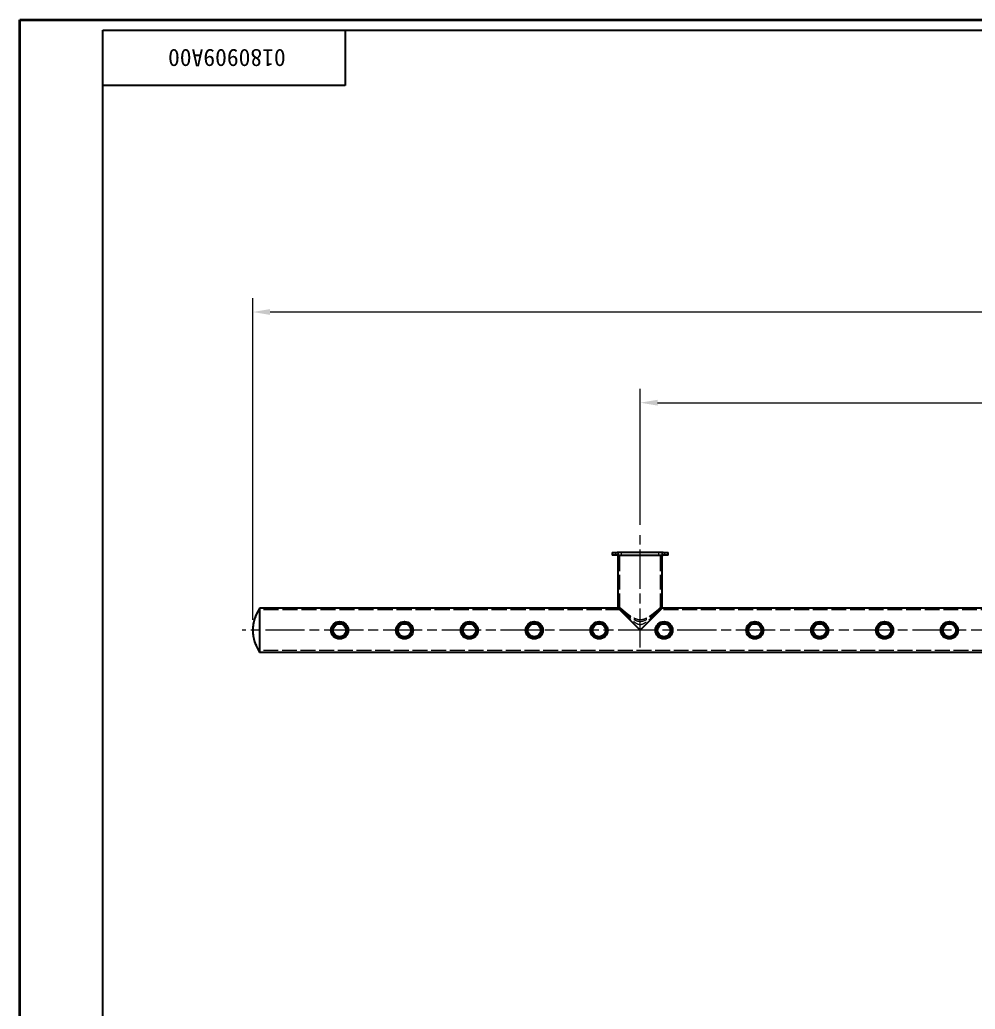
# Model space of a CAD drawing. Header units: millimetres. Extents: x 48 to 3316, y 44 to 2332.
# Drawn here: x 48 to 1153, y 1188 to 2332 of the extents above; entities that cross this region are included whole.
import ezdxf

# ---------------------------------------------------------------- set-up
doc = ezdxf.new("R2010")
doc.units = ezdxf.units.MM
doc.header["$LTSCALE"] = 8
doc.linetypes.add('CHAIN', pattern=[0.3543, 0.2362, -0.0295, 0.0591, -0.0295])
doc.linetypes.add('DASHED', pattern=[0.2067, 0.1654, -0.0413])
for name, color, linetype, lineweight, true_color in [('中心线 (ISO)', 1, 'CHAIN', 18, 0xff0000), ('尺寸 (ISO)', 7, 'Continuous', 18, 0x008000), ('隐藏 (ISO)', 5, 'DASHED', 18, 0x0000ff)]:
    doc.layers.add(name, color=color, linetype=linetype, lineweight=lineweight, true_color=true_color)
doc.layers.add('可见 (ISO)', color=7, linetype='Continuous', lineweight=25)
doc.layers.add('图框 (ISO)', color=7, linetype='Continuous', lineweight=35)
doc.styles.add('文本样式74', font='SimSun.ttf')
doc.styles.add('最新国标', font='simfang.ttf')
doc.dimstyles.new('默认 (GB)', dxfattribs={"dimscale": 8, "dimtxt": 2.8, "dimasz": 2.5, "dimexe": 2, "dimexo": 1.5, "dimgap": 0.5, "dimtad": 1, "dimtoh": 1, "dimdsep": 46, "dimtxsty": '最新国标', "dimcen": 0.09, "dimdle": 10, "dimclrd": 256, "dimclre": 256, "dimclrt": 256, "dimaunit": 1, "dimadec": 3, "dimazin": 2, "dimtfac": 0.535714, "dimtdec": 3, "dimtmove": 0, "dimatfit": 3, "dimfxl": 0, "dimtolj": 1, "dimlwd": -1, "dimlwe": -1, "dimarcsym": 0})

# ---------------------------------------------------------------- blocks, each defined once
blk = doc.blocks.new('图框 最新国标')
at = {"layer": '图框 (ISO)'}
for p, q in [((6, 7), (6, 291.5)), ((6, 291.5), (414.5, 291.5))]:
    blk.add_line(p, q, dxfattribs=at)
at = {"layer": '图框 (ISO)', "color": 7, "linetype": 'Continuous', "lineweight": 25}
for p, q in [((18, 290), (413, 290)), ((18, 7), (18, 290)), ((18, 290), (413, 290)), ((53, 290), (53, 282)), ((53, 282), (18, 282))]:
    blk.add_line(p, q, dxfattribs=at)
at = {"layer": '图框 (ISO)', "style": '文本样式74'}
blk.add_attdef('零件代号_001', (44.43, 287.25), '', height=2.5, rotation=180, dxfattribs=at)
blk = doc.blocks.new('*D6')
at = {"layer": 'Defpoints', "color": 0, "transparency": 16777216}
for p in [(2365.3, 1889.3), (765.3, 1736.1), (2365.3, 1736.1)]:
    blk.add_point(p, dxfattribs=at)
at = {"layer": '尺寸 (ISO)', "color": 116, "true_color": 0x00803f, "transparency": 16777216}
for p, q in [((765.3, 1748.1), (765.3, 1905.3)), ((2365.3, 1748.1), (2365.3, 1905.3)), ((785.3, 1889.3), (2345.3, 1889.3))]:
    blk.add_line(p, q, dxfattribs=at)
for points in [[(785.3, 1892.6), (785.3, 1885.9), (765.3, 1889.3)], [(2345.3, 1892.6), (2345.3, 1885.9), (2365.3, 1889.3)]]:
    blk.add_solid(points, dxfattribs=at)
at = {"layer": '尺寸 (ISO)', "transparency": 16777216, "insert": (1565.3, 1904.6), "char_height": 22.4, "attachment_point": 5, "style": '最新国标'}
blk.add_mtext('\\A1;1600', dxfattribs=at)
blk = doc.blocks.new('*D7')
at = {"layer": 'Defpoints', "color": 0, "transparency": 16777216}
for p in [(317.3, 1994.1), (317.3, 1626.1), (2813.3, 1626.1)]:
    blk.add_point(p, dxfattribs=at)
at = {"layer": '尺寸 (ISO)', "color": 116, "true_color": 0x00803f, "transparency": 16777216}
for p, q in [((317.3, 1638.1), (317.3, 2010.1)), ((2813.3, 1638.1), (2813.3, 2010.1)), ((2793.3, 1994.1), (337.3, 1994.1))]:
    blk.add_line(p, q, dxfattribs=at)
for points in [[(337.3, 1997.5), (337.3, 1990.8), (317.3, 1994.1)], [(2793.3, 1997.5), (2793.3, 1990.8), (2813.3, 1994.1)]]:
    blk.add_solid(points, dxfattribs=at)
at = {"layer": '尺寸 (ISO)', "transparency": 16777216, "insert": (1565.3, 2009.5), "char_height": 22.4, "attachment_point": 5, "style": '最新国标'}
blk.add_mtext('\\A1;2496', dxfattribs=at)

msp = doc.modelspace()

# ---------------------------------------------------------------- linework, layer by layer
at = {"layer": '中心线 (ISO)', "ltscale": 23.990969}
for p, q in [((765.267, 1606.13), (765.267, 1736.13)), ((2825.267, 1626.13), (305.267, 1626.13))]:
    msp.add_line(p, q, dxfattribs=at)
at = {"layer": '可见 (ISO)'}
for p, q in [((732.767, 1716.13), (738.767, 1716.13)), ((732.767, 1716.13), (732.767, 1713.13)), ((791.767, 1716.13), (738.767, 1716.13)), ((791.767, 1716.13), (797.767, 1716.13)), ((797.767, 1713.13), (797.767, 1716.13)), ((738.767, 1713.13), (732.767, 1713.13)), ((738.767, 1713.13), (791.767, 1713.13)), ((739.767, 1651.63), (739.767, 1713.13)), ((790.767, 1651.63), (790.767, 1713.13)), ((797.767, 1713.13), (791.767, 1713.13)), ((325.267, 1651.63), (325.267, 1600.63)), ((739.767, 1651.63), (325.267, 1651.63)), ((325.267, 1651.63), (325.267, 1600.63)), ((765.267, 1626.13), (739.767, 1651.63)), ((790.767, 1651.63), (765.267, 1626.13)), ((1194.767, 1651.63), (790.767, 1651.63)), ((2805.267, 1600.63), (325.267, 1600.63))]:
    msp.add_line(p, q, dxfattribs=at)
for centre, radius in [((417.767, 1626.13), 10), ((492.767, 1626.13), 10), ((567.767, 1626.13), 10), ((642.767, 1626.13), 10), ((717.767, 1626.13), 10), ((792.767, 1626.13), 10), ((897.767, 1626.13), 10), ((972.767, 1626.13), 10), ((1047.767, 1626.13), 10), ((1122.767, 1626.13), 10), ((417.767, 1626.13), 9.5), ((417.767, 1626.13), 9), ((417.767, 1626.13), 7.5), ((492.767, 1626.13), 9.5), ((492.767, 1626.13), 9), ((492.767, 1626.13), 7.5), ((567.767, 1626.13), 9.5), ((567.767, 1626.13), 9), ((567.767, 1626.13), 7.5), ((642.767, 1626.13), 9.5), ((642.767, 1626.13), 9), ((642.767, 1626.13), 7.5), ((717.767, 1626.13), 9.5), ((717.767, 1626.13), 9), ((717.767, 1626.13), 7.5), ((792.767, 1626.13), 9.5), ((792.767, 1626.13), 9), ((792.767, 1626.13), 7.5), ((897.767, 1626.13), 9.5), ((897.767, 1626.13), 9), ((897.767, 1626.13), 7.5), ((972.767, 1626.13), 9.5), ((972.767, 1626.13), 9), ((972.767, 1626.13), 7.5), ((1047.767, 1626.13), 9.5), ((1047.767, 1626.13), 9), ((1047.767, 1626.13), 7.5), ((1122.767, 1626.13), 9.5), ((1122.767, 1626.13), 9), ((1122.767, 1626.13), 7.5)]:
    msp.add_circle(centre, radius, dxfattribs=at)
for centre, start, end in [((365.267, 1625.076), 146.421883, 178.742176), ((365.267, 1627.184), 181.257824, 213.578117)]:
    msp.add_arc(centre, 48.012, start, end, dxfattribs=at)
at = {"layer": '隐藏 (ISO)', "ltscale": 0.714161}
for p, q in [((736.967, 1713.13), (736.967, 1716.13)), ((739.767, 1716.13), (739.767, 1713.13)), ((739.767, 1713.13), (739.767, 1716.13)), ((743.567, 1713.13), (743.567, 1716.13)), ((786.967, 1713.13), (786.967, 1716.13)), ((790.767, 1716.13), (790.767, 1713.13)), ((790.767, 1713.13), (790.767, 1716.13)), ((793.567, 1713.13), (793.567, 1716.13)), ((742.767, 1651.63), (739.767, 1651.63)), ((790.767, 1651.63), (787.767, 1651.63))]:
    msp.add_line(p, q, dxfattribs=at)
at = {"layer": '隐藏 (ISO)', "ltscale": 13.001935}
for p, q in [((741.767, 1651.63), (741.767, 1716.13)), ((788.767, 1651.63), (788.767, 1716.13))]:
    msp.add_line(p, q, dxfattribs=at)
at = {"layer": '隐藏 (ISO)', "ltscale": 13.288391}
msp.add_line((742.767, 1649.63), (325.267, 1649.63), dxfattribs=at)
at = {"layer": '隐藏 (ISO)', "ltscale": 0.476074}
for p, q in [((741.767, 1651.63), (739.767, 1651.63)), ((742.767, 1649.63), (742.767, 1651.63)), ((787.767, 1649.63), (787.767, 1651.63)), ((790.767, 1651.63), (788.767, 1651.63))]:
    msp.add_line(p, q, dxfattribs=at)
at = {"layer": '隐藏 (ISO)', "ltscale": 13.049678}
msp.add_line((1197.767, 1649.63), (787.767, 1649.63), dxfattribs=at)
at = {"layer": '隐藏 (ISO)', "ltscale": 13.041375}
msp.add_line((2805.267, 1602.63), (325.267, 1602.63), dxfattribs=at)
at = {"layer": '隐藏 (ISO)', "ltscale": 16.148729}
for centre in [(417.767, 1626.13), (492.767, 1626.13), (567.767, 1626.13), (642.767, 1626.13), (717.767, 1626.13), (792.767, 1626.13), (897.767, 1626.13), (972.767, 1626.13), (1047.767, 1626.13), (1122.767, 1626.13)]:
    msp.add_circle(centre, 8.5, dxfattribs=at)
at = {"layer": '隐藏 (ISO)', "ltscale": 6.19681}
for centre, start, end in [((365.267, 1625.076), 147.341096, 178.72894), ((365.267, 1627.184), 181.27106, 212.658904)]:
    msp.add_arc(centre, 47.512, start, end, dxfattribs=at)
at = {"layer": '隐藏 (ISO)', "ltscale": 12.304975}
msp.add_open_spline([(788.767, 1651.63), (788.767, 1651.63), (788.603, 1651.478), (787.951, 1650.879), (787.463, 1650.432), (786.221, 1649.303), (785.466, 1648.621), (783.779, 1647.118), (782.846, 1646.298), (780.829, 1644.566), (779.661, 1643.583), (777.161, 1641.586), (775.83, 1640.571), (773.055, 1638.684), (771.619, 1637.813), (768.597, 1636.486), (767.013, 1636.029), (763.521, 1636.029), (761.937, 1636.486), (758.915, 1637.813), (757.479, 1638.684), (754.704, 1640.571), (753.374, 1641.586), (750.874, 1643.583), (749.705, 1644.566), (747.688, 1646.298), (746.756, 1647.118), (745.068, 1648.621), (744.313, 1649.303), (743.071, 1650.432), (742.584, 1650.879), (741.931, 1651.478), (741.767, 1651.63), (741.767, 1651.63)], degree=3, knots=[4.00489154, 4.00489154, 4.00489154, 4.00489154, 4.48234867, 4.48234867, 4.9598058, 4.9598058, 5.43726292, 5.43726292, 5.91472005, 5.91472005, 6.43848581, 6.43848581, 6.96225157, 6.96225157, 7.48601732, 7.48601732, 8.00978308, 8.00978308, 8.53354884, 8.53354884, 9.05731459, 9.05731459, 9.58108035, 9.58108035, 10.10484611, 10.10484611, 10.58230323, 10.58230323, 11.05976036, 11.05976036, 11.53721749, 11.53721749, 12.01467462, 12.01467462, 12.01467462, 12.01467462], dxfattribs=at)
at = {"layer": '隐藏 (ISO)', "ltscale": 11.591634}
msp.add_open_spline([(787.767, 1651.63), (787.767, 1651.63), (787.612, 1651.493), (786.994, 1650.95), (786.531, 1650.544), (785.347, 1649.52), (784.626, 1648.901), (783.006, 1647.542), (782.108, 1646.801), (780.185, 1645.266), (779.081, 1644.409), (776.7, 1642.684), (775.425, 1641.814), (772.745, 1640.227), (771.343, 1639.51), (768.41, 1638.459), (766.878, 1638.13), (763.656, 1638.13), (762.124, 1638.459), (759.192, 1639.51), (757.79, 1640.227), (755.11, 1641.814), (753.834, 1642.684), (751.454, 1644.409), (750.349, 1645.266), (748.426, 1646.801), (747.528, 1647.542), (745.909, 1648.901), (745.187, 1649.52), (744.003, 1650.544), (743.54, 1650.95), (742.922, 1651.493), (742.767, 1651.63), (742.767, 1651.63)], degree=3, knots=[3.74713509, 3.74713509, 3.74713509, 3.74713509, 4.20067796, 4.20067796, 4.65422082, 4.65422082, 5.10776369, 5.10776369, 5.56130656, 5.56130656, 6.04454747, 6.04454747, 6.52778837, 6.52778837, 7.01102927, 7.01102927, 7.49427017, 7.49427017, 7.97751107, 7.97751107, 8.46075198, 8.46075198, 8.94399288, 8.94399288, 9.42723378, 9.42723378, 9.88077665, 9.88077665, 10.33431952, 10.33431952, 10.78786239, 10.78786239, 11.24140526, 11.24140526, 11.24140526, 11.24140526], dxfattribs=at)
at = {"layer": '隐藏 (ISO)', "ltscale": 12.036154}
msp.add_open_spline([(742.767, 1649.63), (742.767, 1649.63), (742.927, 1649.477), (743.558, 1648.874), (744.029, 1648.424), (745.223, 1647.29), (745.947, 1646.604), (747.559, 1645.09), (748.447, 1644.262), (750.404, 1642.462), (751.556, 1641.416), (753.992, 1639.275), (755.276, 1638.178), (757.913, 1636.101), (759.248, 1635.124), (761.351, 1633.94), (762.068, 1633.595), (763.585, 1633.081), (764.384, 1632.912), (766.15, 1632.912), (766.95, 1633.081), (768.466, 1633.595), (769.183, 1633.94), (771.287, 1635.124), (772.622, 1636.101), (775.259, 1638.178), (776.542, 1639.275), (778.979, 1641.416), (780.13, 1642.462), (782.087, 1644.262), (782.975, 1645.09), (784.587, 1646.604), (785.312, 1647.29), (786.506, 1648.424), (786.977, 1648.874), (787.607, 1649.477), (787.767, 1649.63), (787.767, 1649.63)], degree=3, knots=[3.96227204, 3.96227204, 3.96227204, 3.96227204, 4.42305127, 4.42305127, 4.88383051, 4.88383051, 5.34460974, 5.34460974, 5.80538897, 5.80538897, 6.33517775, 6.33517775, 6.86496653, 6.86496653, 7.3947553, 7.3947553, 7.65964969, 7.65964969, 7.92454408, 7.92454408, 8.18943846, 8.18943846, 8.45433285, 8.45433285, 8.98412163, 8.98412163, 9.5139104, 9.5139104, 10.04369918, 10.04369918, 10.50447841, 10.50447841, 10.96525765, 10.96525765, 11.42603688, 11.42603688, 11.88681611, 11.88681611, 11.88681611, 11.88681611], dxfattribs=at)

# ---------------------------------------------------------------- block references
at = {"xscale": 8, "yscale": 8, "zscale": 8}
msp.add_blockref('图框 最新国标', (0, 0), dxfattribs=at).add_auto_attribs({'零件代号_001': '0180909A00'})

# ---------------------------------------------------------------- dimensions: what is measured, and where the dimension line sits
at = {"layer": '尺寸 (ISO)', "color": 116, "true_color": 0x00803f}
dim = msp.add_linear_dim(base=(317.267, 1994.13), p1=(2813.267, 1626.13), p2=(317.267, 1626.13), angle=180, dimstyle='默认 (GB)', override={"dimgap": 0.5, "dimtoh": 0, "dimdec": 2, "dimtol": 0, "dimlim": 0, "dimtp": 0, "dimtm": 0, "dimtdec": 3, "dimtofl": 0, "dimatfit": 1}, dxfattribs=at)
dim.commit()
dim.dimension.update_dxf_attribs({"geometry": '*D7', "text_midpoint": (1565.267, 1994.13), "dimtype": 160})
dim = msp.add_linear_dim(base=(2365.267, 1889.276), p1=(765.267, 1736.13), p2=(2365.267, 1736.13), dimstyle='默认 (GB)', override={"dimgap": 0.5, "dimtoh": 0, "dimdec": 2, "dimtol": 0, "dimlim": 0, "dimtp": 0, "dimtm": 0, "dimtdec": 3, "dimtofl": 0, "dimatfit": 1}, dxfattribs=at)
dim.commit()
dim.dimension.update_dxf_attribs({"geometry": '*D6', "text_midpoint": (1565.267, 1889.276), "dimtype": 160})

doc.saveas('drawing.dxf')
